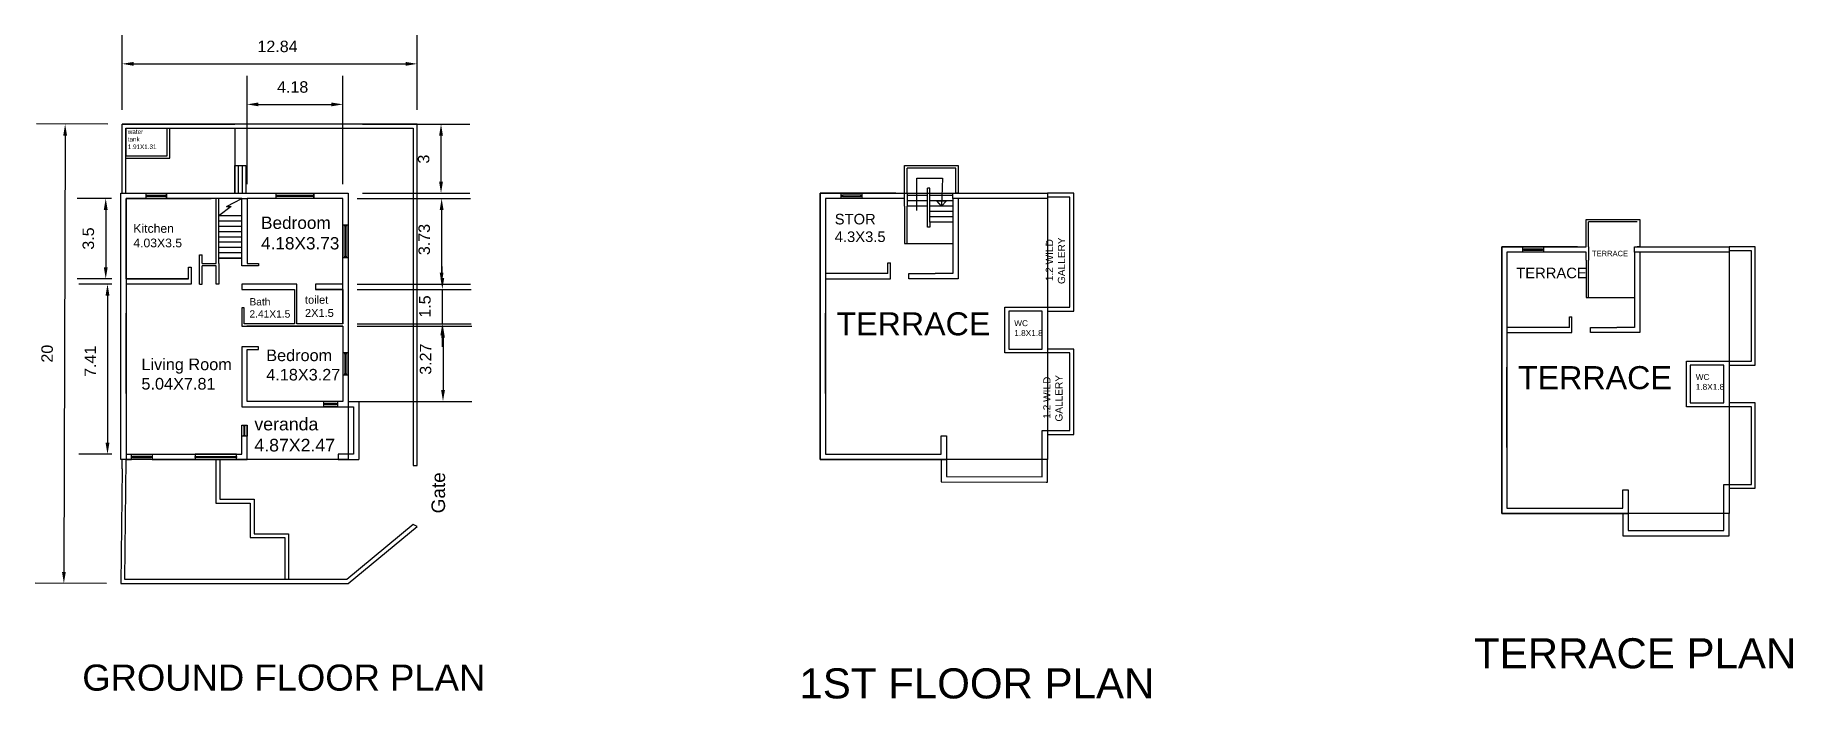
# Model space of a CAD drawing. Header units: metres. Extents: x 1997.6 to 2074.1, y 2475.8 to 2504.7.
import ezdxf

# ---------------------------------------------------------------- set-up
doc = ezdxf.new("R2010")
doc.units = ezdxf.units.M
doc.layers.add('window', color=150, linetype='Continuous', lineweight=25)
doc.styles.get("Standard").update_dxf_attribs({"font": 'arial.ttf'})
doc.dimstyles.new('ISO-25', dxfattribs={"dimtxt": 1, "dimasz": 2.5, "dimexe": 1.25, "dimexo": 0.625, "dimgap": 0.5, "dimtad": 1, "dimtxsty": 'Standard', "dimcen": 2.5, "dimadec": 1, "dimazin": 0, "dimtfac": 1, "dimtmove": 0, "dimatfit": 3, "dimfxl": 1, "dimarcsym": 0})

# ---------------------------------------------------------------- blocks, each defined once
blk = doc.blocks.new('*D2')
at = {"color": 0, "lineweight": -2, "transparency": 16777216}
for p, q in [((2000.957, 2497.604), (1999.451, 2497.604)), ((2000.701, 2497.104), (2000.701, 2494.604)), ((2000.961, 2494.104), (1999.451, 2494.104))]:
    blk.add_line(p, q, dxfattribs=at)
at = {"color": 0, "transparency": 16777216}
for points in [[(2000.617, 2497.104), (2000.784, 2497.104), (2000.701, 2497.604)], [(2000.617, 2494.604), (2000.784, 2494.604), (2000.701, 2494.104)]]:
    blk.add_solid(points, dxfattribs=at)
at = {"layer": 'Defpoints', "color": 0, "transparency": 16777216}
for p in [(2001.582, 2497.604), (2000.701, 2494.104), (2001.586, 2494.104)]:
    blk.add_point(p, dxfattribs=at)
at = {"color": 0, "transparency": 16777216, "insert": (1999.945, 2495.857), "char_height": 0.5, "attachment_point": 5, "rotation": 90}
blk.add_mtext('3.5', dxfattribs=at)
blk = doc.blocks.new('*D4')
at = {"color": 0, "lineweight": -2, "transparency": 16777216}
for p, q in [((2011.881, 2500.834), (2016.547, 2500.834)), ((2015.297, 2498.334), (2015.297, 2500.334)), ((2011.881, 2497.834), (2016.547, 2497.834))]:
    blk.add_line(p, q, dxfattribs=at)
at = {"color": 0, "transparency": 16777216}
for points in [[(2015.213, 2500.334), (2015.38, 2500.334), (2015.297, 2500.834)], [(2015.213, 2498.334), (2015.38, 2498.334), (2015.297, 2497.834)]]:
    blk.add_solid(points, dxfattribs=at)
at = {"layer": 'Defpoints', "color": 0, "transparency": 16777216}
for p in [(2011.256, 2500.834), (2015.297, 2500.834), (2011.256, 2497.834)]:
    blk.add_point(p, dxfattribs=at)
at = {"color": 0, "transparency": 16777216, "insert": (2014.541, 2499.315), "char_height": 0.5, "attachment_point": 5, "rotation": 90}
blk.add_mtext('3', dxfattribs=at)
blk = doc.blocks.new('*D5')
at = {"color": 0, "lineweight": -2, "transparency": 16777216}
for p, q in [((2006.851, 2498.229), (2006.851, 2502.948)), ((2011.026, 2498.229), (2011.026, 2502.948)), ((2007.351, 2501.698), (2010.526, 2501.698))]:
    blk.add_line(p, q, dxfattribs=at)
at = {"color": 0, "transparency": 16777216}
for points in [[(2007.351, 2501.781), (2007.351, 2501.615), (2006.851, 2501.698)], [(2010.526, 2501.781), (2010.526, 2501.615), (2011.026, 2501.698)]]:
    blk.add_solid(points, dxfattribs=at)
at = {"layer": 'Defpoints', "color": 0, "transparency": 16777216}
for p in [(2011.026, 2501.698), (2006.851, 2497.604), (2011.026, 2497.604)]:
    blk.add_point(p, dxfattribs=at)
at = {"color": 0, "transparency": 16777216, "insert": (2008.839, 2502.453), "char_height": 0.5, "attachment_point": 5}
blk.add_mtext('4.18', dxfattribs=at)
blk = doc.blocks.new('*D6')
at = {"color": 0, "lineweight": -2, "transparency": 16777216}
for p, q in [((2011.651, 2497.604), (2016.573, 2497.604)), ((2015.323, 2497.104), (2015.323, 2494.373)), ((2011.651, 2493.873), (2016.573, 2493.873))]:
    blk.add_line(p, q, dxfattribs=at)
at = {"color": 0, "transparency": 16777216}
for points in [[(2015.24, 2497.104), (2015.406, 2497.104), (2015.323, 2497.604)], [(2015.24, 2494.373), (2015.406, 2494.373), (2015.323, 2493.873)]]:
    blk.add_solid(points, dxfattribs=at)
at = {"layer": 'Defpoints', "color": 0, "transparency": 16777216}
for p in [(2011.026, 2497.604), (2011.026, 2493.873), (2015.323, 2493.873)]:
    blk.add_point(p, dxfattribs=at)
at = {"color": 0, "transparency": 16777216, "insert": (2014.568, 2495.813), "char_height": 0.5, "attachment_point": 5, "rotation": 90}
blk.add_mtext('3.73', dxfattribs=at)
blk = doc.blocks.new('*D7')
at = {"color": 0, "lineweight": -2, "transparency": 16777216}
for p, q in [((2015.353, 2494.143), (2015.353, 2494.643)), ((2011.651, 2493.643), (2016.603, 2493.643)), ((2015.353, 2493.643), (2015.353, 2492.148)), ((2011.651, 2492.148), (2016.603, 2492.148)), ((2015.353, 2491.648), (2015.353, 2491.148))]:
    blk.add_line(p, q, dxfattribs=at)
at = {"color": 0, "transparency": 16777216}
for points in [[(2015.27, 2494.143), (2015.436, 2494.143), (2015.353, 2493.643)], [(2015.27, 2491.648), (2015.436, 2491.648), (2015.353, 2492.148)]]:
    blk.add_solid(points, dxfattribs=at)
at = {"layer": 'Defpoints', "color": 0, "transparency": 16777216}
for p in [(2011.026, 2493.643), (2011.026, 2492.148), (2015.353, 2492.148)]:
    blk.add_point(p, dxfattribs=at)
at = {"color": 0, "transparency": 16777216, "insert": (2014.598, 2492.896), "char_height": 0.5, "attachment_point": 5, "rotation": 90}
blk.add_mtext('1.5', dxfattribs=at)
blk = doc.blocks.new('*D8')
at = {"color": 0, "lineweight": -2, "transparency": 16777216}
for p, q in [((2011.651, 2492.034), (2016.633, 2492.034)), ((2015.383, 2491.534), (2015.383, 2489.264)), ((2011.651, 2488.764), (2016.633, 2488.764))]:
    blk.add_line(p, q, dxfattribs=at)
at = {"color": 0, "transparency": 16777216}
for points in [[(2015.3, 2491.534), (2015.467, 2491.534), (2015.383, 2492.034)], [(2015.3, 2489.264), (2015.467, 2489.264), (2015.383, 2488.764)]]:
    blk.add_solid(points, dxfattribs=at)
at = {"layer": 'Defpoints', "color": 0, "transparency": 16777216}
for p in [(2011.026, 2492.034), (2011.026, 2488.764), (2015.383, 2488.764)]:
    blk.add_point(p, dxfattribs=at)
at = {"color": 0, "transparency": 16777216, "insert": (2014.628, 2490.605), "char_height": 0.5, "attachment_point": 5, "rotation": 90}
blk.add_mtext('3.27', dxfattribs=at)
blk = doc.blocks.new('*D10')
at = {"color": 0, "lineweight": -2, "transparency": 16777216}
for p, q in [((2000.961, 2493.874), (1999.528, 2493.874)), ((2000.778, 2493.374), (2000.778, 2486.962)), ((2000.961, 2486.462), (1999.528, 2486.462))]:
    blk.add_line(p, q, dxfattribs=at)
at = {"color": 0, "transparency": 16777216}
for points in [[(2000.695, 2493.374), (2000.861, 2493.374), (2000.778, 2493.874)], [(2000.695, 2486.962), (2000.861, 2486.962), (2000.778, 2486.462)]]:
    blk.add_solid(points, dxfattribs=at)
at = {"layer": 'Defpoints', "color": 0, "transparency": 16777216}
for p in [(2001.586, 2493.874), (2000.778, 2486.462), (2001.586, 2486.462)]:
    blk.add_point(p, dxfattribs=at)
at = {"color": 0, "transparency": 16777216, "insert": (2000.027, 2490.511), "char_height": 0.5, "attachment_point": 5, "rotation": 90}
blk.add_mtext('7.41', dxfattribs=at)
blk = doc.blocks.new('*D11')
at = {"color": 0, "lineweight": -2, "transparency": 16777216}
for p, q in [((2001.412, 2501.459), (2001.412, 2504.714)), ((2014.256, 2501.459), (2014.256, 2504.714)), ((2001.912, 2503.464), (2013.756, 2503.464))]:
    blk.add_line(p, q, dxfattribs=at)
at = {"color": 0, "transparency": 16777216}
for points in [[(2001.912, 2503.547), (2001.912, 2503.38), (2001.412, 2503.464)], [(2013.756, 2503.547), (2013.756, 2503.38), (2014.256, 2503.464)]]:
    blk.add_solid(points, dxfattribs=at)
at = {"layer": 'Defpoints', "color": 0, "transparency": 16777216}
for p in [(2014.256, 2503.464), (2001.412, 2500.834), (2014.256, 2500.834)]:
    blk.add_point(p, dxfattribs=at)
at = {"color": 0, "transparency": 16777216, "insert": (2008.179, 2504.219), "char_height": 0.5, "attachment_point": 5}
blk.add_mtext('12.84', dxfattribs=at)
blk = doc.blocks.new('*D12')
at = {"color": 0, "lineweight": -2, "transparency": 16777216}
for p, q in [((2000.787, 2500.836), (1997.684, 2500.845)), ((1998.933, 2500.341), (1998.88, 2481.341)), ((2000.731, 2480.836), (1997.628, 2480.845))]:
    blk.add_line(p, q, dxfattribs=at)
at = {"color": 0, "transparency": 16777216}
for points in [[(1998.85, 2500.341), (1999.016, 2500.341), (1998.934, 2500.841)], [(1998.796, 2481.341), (1998.963, 2481.341), (1998.878, 2480.841)]]:
    blk.add_solid(points, dxfattribs=at)
at = {"layer": 'Defpoints', "color": 0, "transparency": 16777216}
for p in [(2001.412, 2500.834), (1998.878, 2480.841), (2001.356, 2480.834)]:
    blk.add_point(p, dxfattribs=at)
at = {"color": 0, "transparency": 16777216, "insert": (1998.151, 2490.843), "char_height": 0.5, "attachment_point": 5, "rotation": 89.83981}
blk.add_mtext('20', dxfattribs=at)

msp = doc.modelspace()

# ---------------------------------------------------------------- linework, layer by layer
for p, q in [((2006.467, 2499.034), (2006.467, 2497.834)), ((2006.637, 2499.034), (2006.637, 2497.834)), ((2035.473, 2499.034), (2036.108, 2499.034)), ((2035.473, 2497.266), (2035.473, 2499.034)), ((2035.583, 2497.834), (2035.583, 2498.924)), ((2036.01, 2497.079), (2036.01, 2498.486)), ((2036.01, 2498.486), (2037.13, 2498.486)), ((2037.13, 2498.486), (2037.083, 2497.266)), ((2005.511, 2494.773), (2005.511, 2497.604)), ((2005.621, 2494.773), (2005.621, 2497.604)), ((2006.621, 2497.604), (2006.851, 2497.604)), ((2035.101, 2497.834), (2035.473, 2497.834)), ((2035.583, 2497.834), (2035.583, 2497.266)), ((2036.473, 2497.726), (2035.583, 2497.726)), ((2036.473, 2496.352), (2036.473, 2498.052)), ((2036.583, 2498.052), (2036.473, 2498.052)), ((2036.583, 2496.576), (2036.583, 2498.052)), ((2037.583, 2497.726), (2036.583, 2497.726)), ((2037.583, 2497.604), (2037.583, 2497.834)), ((2037.583, 2497.834), (2037.703, 2497.834)), ((2037.583, 2497.604), (2037.583, 2494.334)), ((2037.703, 2497.834), (2041.701, 2497.834)), ((2037.813, 2497.604), (2037.813, 2494.104)), ((2041.818, 2497.834), (2041.701, 2497.834)), ((2006.168, 2497.252), (2005.621, 2496.843)), ((2006.621, 2496.843), (2005.621, 2496.843)), ((2005.951, 2497.252), (2006.168, 2497.252)), ((2035.473, 2497.266), (2035.473, 2495.638)), ((2036.473, 2497.496), (2035.583, 2497.496)), ((2036.473, 2497.266), (2035.583, 2497.266)), ((2035.583, 2495.638), (2035.583, 2497.266)), ((2037.583, 2497.496), (2036.583, 2497.496)), ((2037.583, 2497.266), (2036.583, 2497.266)), ((2037.583, 2497.036), (2036.583, 2497.036)), ((2037.583, 2496.806), (2036.583, 2496.806)), ((2037.083, 2497.266), (2036.874, 2497.496)), ((2036.874, 2497.496), (2037.232, 2497.496)), ((2037.083, 2497.266), (2037.295, 2497.496)), ((2006.621, 2496.613), (2005.621, 2496.613)), ((2006.621, 2496.383), (2005.621, 2496.383)), ((2006.621, 2496.153), (2005.621, 2496.153)), ((2036.473, 2496.346), (2036.473, 2496.352)), ((2036.583, 2496.346), (2036.473, 2496.346)), ((2037.583, 2496.576), (2036.583, 2496.576)), ((2036.583, 2496.576), (2036.583, 2496.346)), ((2065.141, 2496.69), (2065.776, 2496.69)), ((2065.141, 2495.49), (2065.141, 2496.69)), ((2065.251, 2495.49), (2065.251, 2496.58)), ((2006.621, 2495.923), (2005.621, 2495.923)), ((2006.621, 2495.693), (2005.621, 2495.693)), ((2006.621, 2495.463), (2005.621, 2495.463)), ((2006.621, 2495.233), (2005.621, 2495.233)), ((2035.473, 2495.638), (2035.583, 2495.638)), ((2035.583, 2495.638), (2037.583, 2495.638)), ((2064.77, 2495.49), (2065.141, 2495.49)), ((2065.141, 2494.922), (2065.141, 2495.26)), ((2065.251, 2495.49), (2065.251, 2494.922)), ((2067.251, 2495.26), (2067.251, 2495.49)), ((2067.251, 2495.49), (2067.371, 2495.49)), ((2067.251, 2495.26), (2067.251, 2491.99)), ((2067.371, 2495.49), (2071.37, 2495.49)), ((2067.481, 2495.26), (2067.481, 2491.76)), ((2071.486, 2495.49), (2071.37, 2495.49)), ((2004.786, 2493.874), (2004.786, 2495.148)), ((2004.786, 2495.148), (2004.896, 2495.148)), ((2004.896, 2494.773), (2004.896, 2495.148)), ((2004.896, 2493.874), (2004.896, 2494.663)), ((2034.751, 2494.334), (2034.751, 2494.794)), ((2034.751, 2494.794), (2034.861, 2494.794)), ((2034.861, 2494.104), (2034.861, 2494.794)), ((2065.141, 2494.922), (2065.141, 2493.294)), ((2065.251, 2493.294), (2065.251, 2494.922)), ((2001.586, 2493.874), (2001.586, 2486.231)), ((2004.786, 2493.874), (2004.896, 2493.874)), ((2037.583, 2494.334), (2036.813, 2494.334)), ((2037.813, 2494.104), (2036.813, 2494.104)), ((2037.813, 2494.104), (2037.281, 2494.104)), ((2065.141, 2493.294), (2065.251, 2493.294)), ((2065.251, 2493.294), (2067.251, 2493.294)), ((2001.586, 2489.104), (2001.586, 2492.604)), ((2032.031, 2489.104), (2032.031, 2492.604)), ((2064.42, 2491.99), (2064.42, 2492.45)), ((2064.42, 2492.45), (2064.53, 2492.45)), ((2064.53, 2491.76), (2064.53, 2492.45)), ((2011.026, 2492.034), (2006.846, 2492.034)), ((2067.251, 2491.99), (2066.481, 2491.99)), ((2067.481, 2491.76), (2066.481, 2491.76)), ((2067.481, 2491.76), (2066.949, 2491.76)), ((2061.7, 2486.76), (2061.7, 2490.26)), ((2006.621, 2486.461), (2006.621, 2487.731)), ((2006.851, 2486.231), (2006.851, 2487.731)), ((2001.586, 2486.231), (2001.356, 2486.231)), ((2001.412, 2485.834), (2001.412, 2486.231)), ((2001.586, 2486.462), (2001.816, 2486.462)), ((2001.586, 2486.231), (2001.816, 2486.231)), ((2002.716, 2486.462), (2002.716, 2486.232)), ((2002.716, 2486.461), (2006.621, 2486.461)), ((2002.716, 2486.231), (2006.851, 2486.231)), ((2006.391, 2486.231), (2006.391, 2486.461)), ((2010.814, 2486.231), (2011.716, 2486.231)), ((2031.801, 2486.231), (2037.071, 2486.231)), ((2032.031, 2486.461), (2037.071, 2486.461)), ((2037.071, 2486.231), (2037.241, 2486.231)), ((2037.071, 2486.231), (2037.301, 2486.231)), ((2041.471, 2485.485), (2041.471, 2486.231)), ((2041.701, 2485.254), (2041.701, 2486.231)), ((2041.471, 2485.254), (2041.471, 2485.254)), ((2041.641, 2485.254), (2041.701, 2485.254)), ((2061.47, 2483.887), (2066.74, 2483.887)), ((2061.7, 2484.117), (2066.74, 2484.117)), ((2066.74, 2483.887), (2066.91, 2483.887)), ((2066.74, 2483.887), (2066.97, 2483.887)), ((2071.14, 2483.141), (2071.14, 2483.887)), ((2071.37, 2482.911), (2071.37, 2483.887)), ((2071.14, 2482.911), (2071.14, 2482.911)), ((2071.31, 2482.911), (2071.37, 2482.911)), ((2001.358, 2481.004), (2001.356, 2481.004)), ((2001.526, 2480.834), (2001.526, 2480.832))]:
    msp.add_line(p, q)
for points in [[(2001.582, 2500.664), (2014.086, 2500.664), (2014.086, 2485.976), (2014.256, 2485.973), (2014.256, 2500.834), (2001.412, 2500.834)], [(2001.412, 2497.834), (2001.412, 2500.834), (2006.322, 2500.834)], [(2001.582, 2499.354), (2003.492, 2499.354), (2003.492, 2500.664)], [(2001.582, 2497.834), (2001.582, 2500.664), (2001.582, 2499.464), (2003.382, 2499.464), (2003.382, 2500.664)], [(2006.322, 2500.664), (2006.322, 2497.834), (2006.322, 2499.034), (2006.807, 2499.034), (2006.807, 2497.834)], [(2036.108, 2499.034), (2037.813, 2499.034), (2037.813, 2497.834), (2037.703, 2497.834), (2037.703, 2498.924), (2035.583, 2498.924)], [(2001.586, 2494.104), (2004.306, 2494.104), (2001.586, 2494.104), (2001.586, 2497.604), (2005.286, 2497.604)], [(2011.026, 2492.148), (2011.026, 2497.604), (2006.851, 2497.604), (2006.851, 2494.773), (2007.351, 2494.773), (2007.351, 2494.663), (2006.621, 2494.663), (2006.621, 2497.604), (2001.586, 2497.604), (2001.586, 2486.231)], [(2005.951, 2497.252), (2006.621, 2497.604), (2004.781, 2497.604)], [(2011.256, 2497.834), (2011.256, 2488.764), (2011.716, 2488.764), (2011.716, 2486.231)], [(2035.101, 2497.834), (2031.801, 2497.834), (2032.031, 2497.834), (2033.79, 2497.834), (2031.801, 2497.834), (2031.801, 2486.231)], [(2032.031, 2486.231), (2031.801, 2486.231), (2031.801, 2497.834), (2035.473, 2497.834)], [(2034.931, 2497.604), (2032.031, 2497.604), (2032.031, 2486.461)], [(2035.473, 2497.604), (2032.031, 2497.604), (2032.031, 2494.104), (2034.861, 2494.104)], [(2041.701, 2497.604), (2037.583, 2497.604)], [(2037.703, 2497.834), (2041.701, 2497.834), (2041.701, 2486.231)], [(2041.641, 2492.864), (2042.671, 2492.864), (2042.671, 2497.664), (2041.701, 2497.664)], [(2041.701, 2492.694), (2042.841, 2492.694), (2042.841, 2497.834), (2041.818, 2497.834)], [(2067.371, 2496.58), (2065.251, 2496.58)], [(2065.776, 2496.69), (2067.481, 2496.69), (2067.481, 2495.49), (2067.371, 2495.49)], [(2064.77, 2495.49), (2061.47, 2495.49), (2061.7, 2495.49), (2063.458, 2495.49), (2061.47, 2495.49), (2061.47, 2483.887)], [(2061.7, 2483.887), (2061.47, 2483.887), (2061.47, 2495.49), (2065.141, 2495.49)], [(2067.481, 2495.49), (2071.37, 2495.49), (2071.37, 2483.887), (2061.47, 2483.887), (2061.47, 2495.49), (2065.141, 2495.49)], [(2064.6, 2495.26), (2061.7, 2495.26), (2061.7, 2484.117)], [(2065.141, 2495.26), (2061.7, 2495.26), (2061.7, 2491.76), (2064.53, 2491.76)], [(2067.251, 2495.49), (2067.371, 2495.49)], [(2071.37, 2495.26), (2067.251, 2495.26)], [(2067.371, 2495.49), (2071.37, 2495.49), (2071.37, 2483.887)], [(2071.31, 2490.52), (2072.34, 2490.52), (2072.34, 2495.32), (2071.37, 2495.32)], [(2071.37, 2490.35), (2072.51, 2490.35), (2072.51, 2495.49), (2071.486, 2495.49)], [(2004.306, 2494.104), (2004.306, 2494.604), (2004.416, 2494.604), (2004.416, 2494.104), (2004.416, 2493.874), (2001.586, 2493.874)], [(2005.621, 2494.773), (2005.621, 2494.663), (2005.621, 2493.874), (2005.511, 2493.874), (2005.511, 2494.663), (2004.896, 2494.663)], [(2004.896, 2494.773), (2005.511, 2494.773)], [(2011.026, 2493.643), (2011.026, 2492.148), (2009.026, 2492.148), (2009.026, 2493.643), (2009.026, 2493.873), (2006.621, 2493.873), (2006.621, 2493.643), (2008.916, 2493.643), (2008.916, 2492.148), (2006.731, 2492.148), (2006.731, 2492.843), (2006.621, 2492.843), (2006.621, 2492.148), (2006.621, 2492.034), (2011.026, 2492.034), (2011.026, 2488.764), (2006.851, 2488.764), (2006.851, 2491.024), (2007.351, 2491.024), (2007.351, 2491.134), (2006.851, 2491.134), (2006.621, 2491.134), (2006.621, 2488.764), (2006.621, 2488.534), (2011.026, 2488.534), (2011.256, 2488.534), (2011.486, 2488.534), (2011.486, 2486.461), (2010.814, 2486.461), (2010.814, 2486.231)], [(2011.026, 2493.873), (2009.826, 2493.873), (2009.826, 2493.643), (2011.026, 2493.643), (2009.826, 2493.643)], [(2034.751, 2494.334), (2032.031, 2494.334)], [(2036.813, 2494.104), (2035.666, 2494.104), (2035.666, 2494.334), (2036.813, 2494.334)], [(2011.256, 2493.643), (2011.256, 2491.918), (2011.256, 2488.764), (2011.716, 2488.764), (2011.716, 2486.231)], [(2041.641, 2490.874), (2039.841, 2490.874), (2039.841, 2492.674), (2039.841, 2492.864), (2041.641, 2492.864)], [(2064.42, 2491.99), (2061.7, 2491.99)], [(2066.481, 2491.76), (2065.335, 2491.76), (2065.335, 2491.99), (2066.481, 2491.99)], [(2041.471, 2486.231), (2041.471, 2487.494), (2041.701, 2487.494), (2042.671, 2487.494), (2042.671, 2490.874), (2041.641, 2490.874)], [(2041.701, 2487.324), (2042.841, 2487.324), (2042.841, 2491.044), (2041.701, 2491.044)], [(2071.31, 2488.53), (2069.51, 2488.53), (2069.51, 2490.33), (2069.51, 2490.52), (2071.31, 2490.52)], [(2071.14, 2483.887), (2071.14, 2485.15), (2071.37, 2485.15), (2072.34, 2485.15), (2072.34, 2488.53), (2071.31, 2488.53)], [(2071.37, 2484.98), (2072.51, 2484.98), (2072.51, 2488.7), (2071.37, 2488.7)], [(2037.071, 2486.461), (2037.071, 2487.264), (2037.301, 2487.264), (2037.301, 2486.231)], [(2001.412, 2485.834), (2001.356, 2480.834), (2011.256, 2480.834), (2014.256, 2483.323), (2014.086, 2483.402), (2011.194, 2481.004), (2001.528, 2481.004), (2001.586, 2486.231)], [(2005.491, 2486.231), (2005.491, 2484.334), (2006.991, 2484.334), (2006.991, 2482.834), (2008.491, 2482.834), (2008.491, 2481.004)], [(2005.661, 2486.231), (2005.661, 2484.504), (2007.161, 2484.504), (2007.161, 2483.004), (2008.661, 2483.004), (2008.661, 2481.004)], [(2037.071, 2486.231), (2037.071, 2485.261), (2041.641, 2485.254)], [(2037.301, 2486.231), (2037.301, 2485.491), (2041.471, 2485.485)], [(2041.701, 2486.231), (2037.301, 2486.231)], [(2066.74, 2484.117), (2066.74, 2484.92), (2066.97, 2484.92), (2066.97, 2483.887)], [(2066.74, 2483.887), (2066.74, 2482.917), (2071.31, 2482.911)], [(2066.97, 2483.887), (2066.97, 2483.147), (2071.14, 2483.141)], [(2071.37, 2483.887), (2066.97, 2483.887)]]:
    msp.add_lwpolyline(points)
for points in [[(2001.356, 2497.834), (2011.256, 2497.834), (2011.256, 2486.231), (2001.356, 2486.231)], [(2031.801, 2497.834), (2041.701, 2497.834), (2041.701, 2486.231), (2031.801, 2486.231)], [(2006.621, 2495.003), (2005.621, 2495.003)], [(2041.471, 2492.694), (2040.011, 2492.694), (2040.011, 2491.044), (2041.471, 2491.044)], [(2071.14, 2490.35), (2069.68, 2490.35), (2069.68, 2488.7), (2071.14, 2488.7)], [(2041.411, 2486.231), (2041.411, 2486.231)], [(2041.641, 2486.231), (2041.641, 2486.231)]]:
    msp.add_lwpolyline(points, close=True)
at = {"layer": 'window'}
for p, q in [((2003.294, 2497.744), (2003.344, 2497.744)), ((2003.344, 2497.604), (2003.344, 2497.834)), ((2008.121, 2497.744), (2008.171, 2497.744)), ((2008.171, 2497.744), (2009.706, 2497.744)), ((2009.706, 2497.694), (2008.171, 2497.694)), ((2009.706, 2497.744), (2009.706, 2497.694)), ((2009.756, 2497.604), (2009.756, 2497.834)), ((2011.116, 2496.444), (2011.166, 2496.444)), ((2011.026, 2495.033), (2011.256, 2495.033)), ((2011.116, 2490.874), (2011.166, 2490.874)), ((2011.026, 2489.924), (2011.256, 2489.924)), ((2010.196, 2488.677), (2010.246, 2488.677)), ((2010.746, 2488.677), (2010.246, 2488.677)), ((2010.246, 2488.677), (2010.246, 2488.627)), ((2010.246, 2488.627), (2010.746, 2488.627)), ((2002.666, 2486.372), (2001.866, 2486.372)), ((2001.866, 2486.322), (2002.666, 2486.322))]:
    msp.add_line(p, q, dxfattribs=at)
for points in [[(2002.466, 2497.834), (2003.344, 2497.834), (2003.344, 2497.604), (2002.466, 2497.604)], [(2002.466, 2497.744), (2002.516, 2497.744), (2002.516, 2497.694), (2002.466, 2497.694)], [(2003.294, 2497.744), (2003.344, 2497.744), (2003.344, 2497.694), (2003.294, 2497.694)], [(2008.121, 2497.834), (2009.756, 2497.834), (2009.756, 2497.604), (2008.121, 2497.604)], [(2008.121, 2497.744), (2008.171, 2497.744), (2008.171, 2497.694), (2008.121, 2497.694)], [(2009.706, 2497.744), (2009.756, 2497.744), (2009.756, 2497.694), (2009.706, 2497.694)], [(2032.721, 2497.834), (2033.621, 2497.834), (2033.621, 2497.604), (2032.721, 2497.604)], [(2032.721, 2497.744), (2032.771, 2497.744), (2032.771, 2497.694), (2032.721, 2497.694)], [(2033.571, 2497.744), (2033.621, 2497.744), (2033.621, 2497.694), (2033.571, 2497.694)], [(2011.026, 2496.444), (2011.026, 2495.033), (2011.256, 2495.033), (2011.256, 2496.444)], [(2011.116, 2496.444), (2011.166, 2496.444), (2011.166, 2496.394), (2011.116, 2496.394)], [(2062.39, 2495.49), (2063.29, 2495.49), (2063.29, 2495.26), (2062.39, 2495.26)], [(2062.39, 2495.4), (2062.44, 2495.4), (2062.44, 2495.35), (2062.39, 2495.35)], [(2063.24, 2495.4), (2063.29, 2495.4), (2063.29, 2495.35), (2063.24, 2495.35)], [(2011.116, 2495.083), (2011.166, 2495.083), (2011.166, 2495.033), (2011.116, 2495.033)], [(2011.026, 2490.874), (2011.026, 2489.924), (2011.256, 2489.924), (2011.256, 2490.874)], [(2011.116, 2490.874), (2011.166, 2490.874), (2011.166, 2490.824), (2011.116, 2490.824)], [(2011.116, 2489.974), (2011.166, 2489.974), (2011.166, 2489.924), (2011.116, 2489.924)], [(2010.196, 2488.677), (2010.246, 2488.677), (2010.246, 2488.627), (2010.196, 2488.627)], [(2010.746, 2488.677), (2010.796, 2488.677), (2010.796, 2488.627), (2010.746, 2488.627)], [(2006.621, 2487.731), (2006.851, 2487.731), (2006.851, 2487.245), (2006.621, 2487.245)], [(2006.711, 2487.731), (2006.761, 2487.731), (2006.761, 2487.681), (2006.711, 2487.681)], [(2006.711, 2487.295), (2006.761, 2487.295), (2006.761, 2487.245), (2006.711, 2487.245)], [(2001.816, 2486.462), (2002.716, 2486.462), (2002.716, 2486.232), (2001.816, 2486.232)], [(2001.816, 2486.372), (2001.866, 2486.372), (2001.866, 2486.322), (2001.816, 2486.322)], [(2002.666, 2486.372), (2002.716, 2486.372), (2002.716, 2486.322), (2002.666, 2486.322)], [(2004.591, 2486.461), (2004.591, 2486.231), (2006.391, 2486.231), (2006.391, 2486.461)], [(2004.591, 2486.371), (2004.641, 2486.371), (2004.641, 2486.321), (2004.591, 2486.321)], [(2006.341, 2486.371), (2006.391, 2486.371), (2006.391, 2486.321), (2006.341, 2486.321)]]:
    msp.add_lwpolyline(points, close=True, dxfattribs=at)
for points in [[(2002.516, 2497.744), (2003.294, 2497.744), (2003.294, 2497.694), (2002.516, 2497.694)], [(2032.771, 2497.694), (2033.571, 2497.694), (2033.571, 2497.744), (2032.771, 2497.744)], [(2011.116, 2496.394), (2011.116, 2495.083), (2011.166, 2495.083), (2011.166, 2496.394)], [(2062.44, 2495.35), (2063.24, 2495.35), (2063.24, 2495.4), (2062.44, 2495.4)], [(2011.116, 2490.824), (2011.116, 2489.974), (2011.166, 2489.974), (2011.166, 2490.824)], [(2010.796, 2488.764), (2010.796, 2488.534), (2010.196, 2488.534), (2010.196, 2488.769), (2010.796, 2488.769), (2010.796, 2488.534)], [(2006.711, 2487.681), (2006.711, 2487.295), (2006.761, 2487.295), (2006.761, 2487.681)], [(2004.641, 2486.371), (2006.341, 2486.371), (2006.341, 2486.321), (2004.641, 2486.321)]]:
    msp.add_lwpolyline(points, dxfattribs=at)

# ---------------------------------------------------------------- texts
at = {"attachment_point": 1}
for s, width, gutter_width, heights, insert, char_height in [('water tank\\P1.91X1.31', 0.94588, 0.981, [0], (2001.661, 2500.607), 0.1963), ('Bedroom\\P4.18X3.73', 3.57094, 2.675, [2.315], (2007.464, 2496.811), 0.535), ('STOR\\P4.3X3.5\\P ', 1.83441, 2.299, [0], (2032.436, 2496.932), 0.4598), ('Kitchen\\P\\pxt3;4.03X3.5', 1.87802, 1.896, [1.237], (2001.903, 2496.487), 0.37927), ('TERRACE\\P ', 0.01842, 1.179, [0], (2065.399, 2495.324), 0.2358), ('TERRACE', 1.83441, 2.299, [0], (2062.104, 2494.588), 0.4598), ('Bath \\P2.41X1.5', 3.16923, 1.592, [0], (2006.957, 2493.262), 0.3183), ('toilet\\P2X1.5', 1.38355, 1.717, [0], (2009.374, 2493.362), 0.3435), ('TERRACE', 2.83232, 5.018, [0], (2032.511, 2492.645), 1.0037), ('WC\\P1.8X1.8', 0.19859, 1.287, [0], (2040.249, 2492.299), 0.2575), ('Bedroom\\P4.18X3.27', 2.37458, 2.529, [0], (2007.69, 2491.024), 0.5057), ('TERRACE', 2.83232, 5.018, [0], (2062.18, 2490.301), 1.0037), ('WC\\P1.8X1.8', 0.19859, 1.287, [0], (2069.917, 2489.956), 0.2575), ('veranda\\P4.87X2.47', 3.88382, 2.757, [0], (2007.172, 2488.055), 0.5515), ('TERRACE PLAN\\P\\P ', 16.60431, 6.548, [0], (2060.266, 2478.452), 1.30965), ('GROUND FLOOR PLAN', 21.80392, 5.68, [0], (1999.679, 2477.306), 1.13608), ('1ST FLOOR PLAN', 27.75695, 6.548, [0], (2030.899, 2477.141), 1.30965)]:
    msp.add_mtext_dynamic_manual_height_columns(s, width=width, gutter_width=gutter_width, heights=heights, dxfattribs=dict(at, insert=insert, char_height=char_height))
at = {"attachment_point": 1, "rotation": 90}
for s, width, gutter_width, insert, char_height in [(' 1.2 WILD    GALLERY', 2.6063, 1.574, (2041.625, 2493.875), 0.31478), (' 1.2 WILD    GALLERY', 2.6063, 1.574, (2041.513, 2487.887), 0.31478), ('Gate', 1.87324, 2.952, (2014.882, 2483.89), 0.5904)]:
    msp.add_mtext_dynamic_manual_height_columns(s, width=width, gutter_width=gutter_width, heights=[0], dxfattribs=dict(at, insert=insert, char_height=char_height))
at = {"insert": (2002.255, 2490.632), "char_height": 0.50674, "attachment_point": 1}
msp.add_mtext('Living Room\\P5.04X7.81\\P ', dxfattribs=at)

# ---------------------------------------------------------------- dimensions: what is measured, and where the dimension line sits
for base, p1, p2, picture, middle in [((2014.256, 2503.464), (2001.412, 2500.834), (2014.256, 2500.834), '*D11', (2008.179, 2503.464)), ((2011.025631201, 2501.697846405), (2006.850631201, 2497.604139229), (2011.025631201, 2497.604139229), '*D5', (2008.839225551, 2501.697846405))]:
    dim = msp.add_linear_dim(base=base, p1=p1, p2=p2, dimstyle='ISO-25', override={"dimtxt": 0.5, "dimasz": 0.5, "dimlunit": 6})
    dim.commit()
    dim.dimension.update_dxf_attribs({"geometry": picture, "text_midpoint": middle, "dimtype": 160})
dim = msp.add_aligned_dim(p1=(2001.412, 2500.834), p2=(2001.356, 2480.834), distance=-2.477, dimstyle='ISO-25', override={"dimtxt": 0.5, "dimasz": 0.5})
dim.commit()
dim.dimension.update_dxf_attribs({"geometry": '*D12', "text_midpoint": (1998.151, 2490.843)})
for base, p1, p2, picture, middle in [((2015.297, 2500.834), (2011.256, 2497.834), (2011.256, 2500.834), '*D4', (2015.297, 2499.315)), ((2000.701, 2494.104), (2001.582, 2497.604), (2001.586, 2494.104), '*D2', (2000.701, 2495.857)), ((2015.323, 2493.873), (2011.026, 2497.604), (2011.026, 2493.873), '*D6', (2015.323, 2495.813)), ((2015.353078349, 2492.148139229), (2011.025631201, 2493.643139229), (2011.025631201, 2492.148139229), '*D7', (2015.353078349, 2492.895639229)), ((2000.778, 2486.462), (2001.586, 2493.874), (2001.586, 2486.462), '*D10', (2000.778, 2490.511)), ((2015.383, 2488.764), (2011.026, 2492.034), (2011.026, 2488.764), '*D8', (2015.383, 2490.605))]:
    dim = msp.add_linear_dim(base=base, p1=p1, p2=p2, angle=90, dimstyle='ISO-25', override={"dimtxt": 0.5, "dimasz": 0.5, "dimlunit": 6})
    dim.commit()
    dim.dimension.update_dxf_attribs({"geometry": picture, "text_midpoint": middle, "dimtype": 160})

doc.saveas('drawing.dxf')
